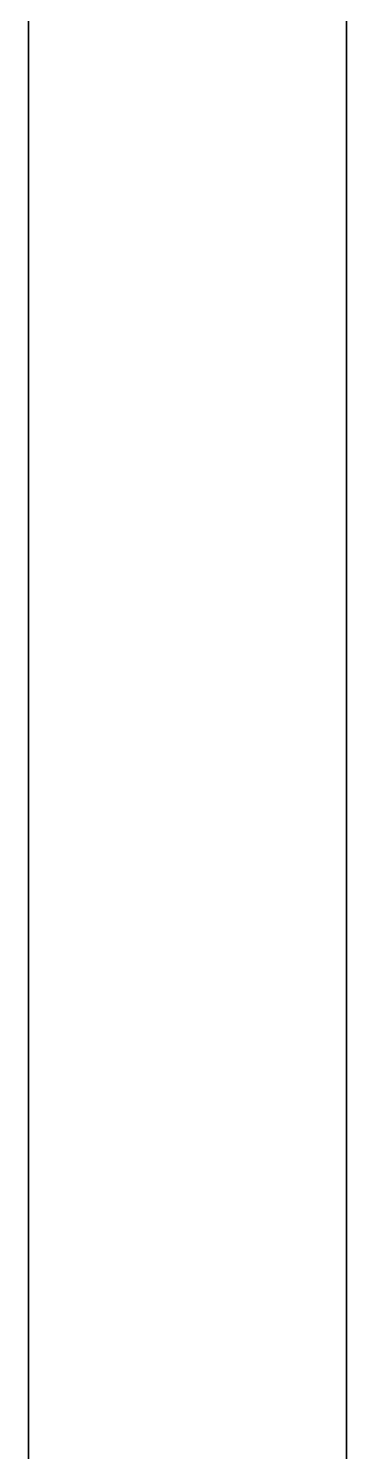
# Model space of a CAD drawing. Extents: x 0 to 2378, y 0 to 1682.
# Drawn here: x 619 to 654, y 503.5 to 660.2 of the extents above; entities that cross this region are included whole.
import ezdxf

# ---------------------------------------------------------------- set-up
doc = ezdxf.new("R2010")
doc.units = 0
doc.layers.add('VISIBLE', color=7, linetype='CONTINUOUS')

msp = doc.modelspace()

# ---------------------------------------------------------------- linework, layer by layer
at = {"layer": 'VISIBLE'}
for p, q in [((619.0438, 586.2321), (619.0438, 670.7526)), ((654.0438, 670.7526), (654.0438, 586.2321)), ((619.0438, 667.1634), (619.0438, 581.4417)), ((619.0438, 666.345), (619.0438, 586.2321)), ((654.0438, 581.4417), (654.0438, 667.1634)), ((654.0438, 586.2321), (654.0438, 666.345)), ((619.0438, 581.4417), (619.0438, 662.7593)), ((619.0438, 658.2631), (619.0438, 662.1931)), ((619.0438, 658.4831), (619.0438, 662.0031)), ((654.0438, 662.7593), (654.0438, 581.4417)), ((654.0438, 662.1931), (654.0438, 658.2631)), ((654.0438, 661.9535), (654.0438, 658.4831)), ((619.0438, 658.4831), (619.0438, 653.7577)), ((619.0438, 655.0031), (619.0438, 658.4831)), ((619.0438, 654.3731), (619.0438, 658.2631)), ((654.0438, 653.7577), (654.0438, 658.4831)), ((654.0438, 658.4831), (654.0438, 658.434)), ((654.0438, 658.434), (654.0438, 655.0031)), ((654.0438, 658.2631), (654.0438, 654.3731)), ((619.0438, 655.0031), (619.0438, 654.2646)), ((619.0438, 651.6231), (619.0438, 655.0031)), ((654.0438, 654.2646), (654.0438, 655.0031)), ((654.0438, 655.0031), (654.0438, 654.9554)), ((619.0438, 650.6031), (619.0438, 654.3731)), ((654.0438, 654.9554), (654.0438, 651.6231)), ((654.0438, 654.3731), (654.0438, 650.6031)), ((619.0438, 651.6231), (619.0438, 647.4594)), ((619.0438, 648.4131), (619.0438, 651.6231)), ((619.0438, 649.5015), (619.0438, 650.6031)), ((654.0438, 647.4594), (654.0438, 651.6231)), ((654.0438, 651.6231), (654.0438, 651.5778)), ((654.0438, 651.5778), (654.0438, 648.4131)), ((654.0438, 650.6031), (654.0438, 649.5015)), ((619.0438, 647.4129), (619.0438, 649.5015)), ((619.0438, 649.5015), (619.0438, 647.6218)), ((654.0438, 649.5015), (654.0438, 647.4129)), ((654.0438, 647.6218), (654.0438, 649.5015)), ((619.0438, 648.4131), (619.0438, 647.74)), ((619.0438, 647.74), (619.0438, 646.1835)), ((619.0438, 645.4231), (619.0438, 647.74)), ((619.0438, 647.6218), (619.0438, 647.4129)), ((619.0438, 647.0131), (619.0438, 647.4129)), ((654.0438, 647.74), (654.0438, 648.4131)), ((654.0438, 648.4131), (654.0438, 648.3709)), ((654.0438, 648.3709), (654.0438, 647.74)), ((654.0438, 646.1835), (654.0438, 647.74)), ((654.0438, 647.74), (654.0438, 645.4231)), ((654.0438, 647.4129), (654.0438, 647.6218)), ((654.0438, 647.4129), (654.0438, 647.0131)), ((619.0438, 644.0556), (619.0438, 647.0131)), ((654.0438, 647.0131), (654.0438, 644.0556)), ((619.0438, 642.7231), (619.0438, 645.4231)), ((619.0438, 643.6731), (619.0438, 644.0556)), ((654.0438, 645.4231), (654.0438, 645.385)), ((654.0438, 645.385), (654.0438, 642.7231)), ((654.0438, 644.0556), (654.0438, 643.6731)), ((619.0438, 642.4031), (619.0438, 643.6731)), ((619.0438, 640.3531), (619.0438, 642.7231)), ((654.0438, 643.6731), (654.0438, 642.4031)), ((654.0438, 642.7231), (654.0438, 642.6897)), ((654.0438, 642.6897), (654.0438, 640.3531)), ((619.0438, 640.6531), (619.0438, 642.4031)), ((654.0438, 642.4031), (654.0438, 640.6531)), ((619.0438, 638.0031), (619.0438, 640.6531)), ((619.0438, 638.3731), (619.0438, 640.3531)), ((654.0438, 640.6531), (654.0438, 638.0031)), ((654.0438, 640.3531), (654.0438, 640.3252)), ((654.0438, 640.3252), (654.0438, 638.3731)), ((619.0438, 636.8031), (619.0438, 638.3731)), ((619.0438, 636.0496), (619.0438, 638.0031)), ((654.0438, 638.3731), (654.0438, 638.3509)), ((654.0438, 638.3509), (654.0438, 636.8031)), ((654.0438, 638.0031), (654.0438, 636.0496)), ((619.0438, 635.6731), (619.0438, 636.8031)), ((654.0438, 636.8031), (654.0438, 636.7871)), ((654.0438, 636.7871), (654.0438, 635.6731)), ((619.0438, 635.7831), (619.0438, 636.0496)), ((619.0438, 634.2716), (619.0438, 635.7831)), ((619.0438, 635.0231), (619.0438, 635.6731)), ((619.0438, 635.0231), (619.0438, 632.2548)), ((619.0438, 632.6323), (619.0438, 635.0231)), ((654.0438, 636.0496), (654.0438, 635.7831)), ((654.0438, 635.7831), (654.0438, 634.2716)), ((654.0438, 635.6731), (654.0438, 635.6639)), ((654.0438, 635.6639), (654.0438, 635.0231)), ((654.0438, 632.2548), (654.0438, 635.0231)), ((654.0438, 635.0231), (654.0438, 634.8204)), ((654.0438, 634.8204), (654.0438, 632.6323)), ((619.0438, 634.0331), (619.0438, 634.2716)), ((619.0438, 632.9364), (619.0438, 634.0331)), ((654.0438, 634.2716), (654.0438, 634.0331)), ((654.0438, 634.0331), (654.0438, 632.9364)), ((619.0438, 632.7731), (619.0438, 632.9364)), ((619.0438, 632.1238), (619.0438, 632.7731)), ((619.0438, 632.6222), (619.0438, 632.6323)), ((619.0438, 632.2548), (619.0438, 632.6222)), ((619.0438, 632.2548), (619.0438, 626.9886)), ((619.0438, 627.3425), (619.0438, 632.2548)), ((619.0438, 632.0431), (619.0438, 632.1238)), ((619.0438, 631.5559), (619.0438, 632.0431)), ((619.0438, 630.6529), (619.0438, 631.5559)), ((654.0438, 632.9364), (654.0438, 632.7731)), ((654.0438, 632.7731), (654.0438, 632.1238)), ((654.0438, 632.6323), (654.0438, 632.6222)), ((654.0438, 632.6222), (654.0438, 632.2548)), ((654.0438, 626.9886), (654.0438, 632.2548)), ((654.0438, 632.2548), (654.0438, 627.3425)), ((654.0438, 632.1238), (654.0438, 632.0431)), ((654.0438, 632.0431), (654.0438, 631.5559)), ((654.0438, 631.5559), (654.0438, 630.6529)), ((619.0438, 629.1782), (619.0438, 630.6529)), ((619.0438, 630.6529), (619.0438, 629.5456)), ((654.0438, 630.6529), (654.0438, 629.1782)), ((654.0438, 629.5456), (654.0438, 630.6529)), ((619.0438, 629.5456), (619.0438, 629.1782)), ((619.0438, 623.8582), (619.0438, 629.1782)), ((619.0438, 629.1782), (619.0438, 624.2118)), ((654.0438, 629.1782), (654.0438, 629.5456)), ((654.0438, 629.1782), (654.0438, 623.8582)), ((654.0438, 624.2118), (654.0438, 629.1782)), ((619.0438, 626.9886), (619.0438, 627.3425)), ((619.0438, 626.9886), (619.0438, 624.8219)), ((619.0438, 621.4879), (619.0438, 626.9886)), ((654.0438, 627.3425), (654.0438, 626.9886)), ((654.0438, 624.8219), (654.0438, 626.9886)), ((654.0438, 626.9886), (654.0438, 621.4879)), ((619.0438, 624.8219), (619.0438, 621.8682)), ((619.0438, 624.2118), (619.0438, 623.8582)), ((619.0438, 617.7583), (619.0438, 623.8582)), ((619.0438, 623.8582), (619.0438, 618.2963)), ((654.0438, 621.8682), (654.0438, 624.8219)), ((654.0438, 623.8582), (654.0438, 624.2118)), ((654.0438, 623.8582), (654.0438, 617.7583)), ((654.0438, 618.2963), (654.0438, 623.8582)), ((619.0438, 621.8682), (619.0438, 620.9512)), ((619.0438, 620.9512), (619.0438, 621.4879)), ((619.0438, 620.9512), (619.0438, 620.8111)), ((619.0438, 620.6331), (619.0438, 620.9512)), ((619.0438, 620.8111), (619.0438, 620.7768)), ((619.0438, 620.7768), (619.0438, 620.7447)), ((619.0438, 620.7447), (619.0438, 620.7162)), ((619.0438, 620.7162), (619.0438, 620.6922)), ((619.0438, 620.6922), (619.0438, 620.6729)), ((619.0438, 620.6729), (619.0438, 620.6585)), ((619.0438, 620.6585), (619.0438, 620.6485)), ((619.0438, 620.6485), (619.0438, 620.6425)), ((619.0438, 620.6425), (619.0438, 620.6399)), ((619.0438, 620.6399), (619.0438, 620.6331)), ((619.0438, 620.6331), (619.0438, 620.0056)), ((619.0438, 619.9031), (619.0438, 620.6331)), ((654.0438, 620.9512), (654.0438, 621.8682)), ((654.0438, 621.4879), (654.0438, 620.9512)), ((654.0438, 620.8111), (654.0438, 620.9512)), ((654.0438, 620.9512), (654.0438, 620.6331)), ((654.0438, 620.7768), (654.0438, 620.8111)), ((654.0438, 620.7447), (654.0438, 620.7768)), ((654.0438, 620.7162), (654.0438, 620.7447)), ((654.0438, 620.6922), (654.0438, 620.7162)), ((654.0438, 620.6729), (654.0438, 620.6922)), ((654.0438, 620.6585), (654.0438, 620.6729)), ((654.0438, 620.6485), (654.0438, 620.6585)), ((654.0438, 620.6425), (654.0438, 620.6485)), ((654.0438, 620.6399), (654.0438, 620.6425)), ((654.0438, 620.6331), (654.0438, 620.6399)), ((654.0438, 620.0056), (654.0438, 620.6331)), ((654.0438, 620.6331), (654.0438, 620.6228)), ((654.0438, 620.6228), (654.0438, 619.9031)), ((619.0438, 620.0056), (619.0438, 620.0054)), ((619.0438, 620.0054), (619.0438, 619.9031)), ((619.0438, 619.9031), (619.0438, 619.0043)), ((619.0438, 618.6731), (619.0438, 619.9031)), ((619.0438, 619.0043), (619.0438, 618.6731)), ((654.0438, 620.0054), (654.0438, 620.0056)), ((654.0438, 619.9031), (654.0438, 620.0054)), ((654.0438, 619.0043), (654.0438, 619.9031)), ((654.0438, 619.9031), (654.0438, 619.8857)), ((654.0438, 619.8857), (654.0438, 618.6731)), ((654.0438, 618.6731), (654.0438, 619.0043)), ((619.0438, 618.6731), (619.0438, 617.6574)), ((619.0438, 616.963), (619.0438, 618.6731)), ((619.0438, 618.2963), (619.0438, 617.7583)), ((619.0438, 617.6531), (619.0438, 617.7583)), ((619.0438, 617.6574), (619.0438, 616.963)), ((619.0438, 617.0031), (619.0438, 617.6531)), ((654.0438, 617.6574), (654.0438, 618.6731)), ((654.0438, 618.6731), (654.0438, 618.649)), ((654.0438, 618.649), (654.0438, 616.963)), ((654.0438, 617.7583), (654.0438, 618.2963)), ((654.0438, 617.7583), (654.0438, 617.6531)), ((654.0438, 616.963), (654.0438, 617.6574)), ((654.0438, 617.6531), (654.0438, 617.0031)), ((619.0438, 615.8931), (619.0438, 617.0031)), ((619.0438, 616.963), (619.0438, 616.0255)), ((619.0438, 616.1258), (619.0438, 616.963)), ((619.0438, 614.9278), (619.0438, 616.1258)), ((619.0438, 616.0255), (619.0438, 614.7931)), ((619.0438, 614.353), (619.0438, 615.8931)), ((654.0438, 617.0031), (654.0438, 615.8931)), ((654.0438, 616.0255), (654.0438, 616.963)), ((654.0438, 616.963), (654.0438, 616.9325)), ((654.0438, 616.9325), (654.0438, 616.1258)), ((654.0438, 616.1258), (654.0438, 614.9278)), ((654.0438, 614.7931), (654.0438, 616.0255)), ((654.0438, 615.8931), (654.0438, 614.353)), ((619.0438, 614.7931), (619.0438, 614.9278)), ((619.0438, 614.7931), (619.0438, 614.1716)), ((619.0438, 612.3282), (619.0438, 614.7931)), ((619.0438, 612.3931), (619.0438, 614.353)), ((654.0438, 614.9278), (654.0438, 614.7931)), ((654.0438, 614.1716), (654.0438, 614.7931)), ((654.0438, 614.7931), (654.0438, 614.7566)), ((654.0438, 614.7566), (654.0438, 612.3282)), ((654.0438, 614.353), (654.0438, 612.3931)), ((619.0438, 614.1716), (619.0438, 612.228)), ((654.0438, 612.228), (654.0438, 614.1716)), ((619.0438, 610.0631), (619.0438, 612.3931)), ((619.0438, 612.2031), (619.0438, 612.3282)), ((619.0438, 612.228), (619.0438, 612.2031)), ((619.0438, 612.2031), (619.0438, 610.1471)), ((619.0438, 609.4714), (619.0438, 612.2031)), ((654.0438, 612.3931), (654.0438, 610.0631)), ((654.0438, 612.3282), (654.0438, 612.2031)), ((654.0438, 612.2031), (654.0438, 612.228)), ((654.0438, 610.1471), (654.0438, 612.2031)), ((654.0438, 612.2031), (654.0438, 612.1614)), ((654.0438, 612.1614), (654.0438, 609.4714)), ((619.0438, 610.1471), (619.0438, 610.1461)), ((619.0438, 610.1461), (619.0438, 609.2431)), ((619.0438, 607.4031), (619.0438, 610.0631)), ((654.0438, 610.1461), (654.0438, 610.1471)), ((654.0438, 609.2431), (654.0438, 610.1461)), ((654.0438, 610.0631), (654.0438, 607.4031)), ((619.0438, 609.2431), (619.0438, 609.4714)), ((619.0438, 609.2431), (619.0438, 608.331)), ((619.0438, 606.0741), (619.0438, 609.2431)), ((619.0438, 608.331), (619.0438, 606.9584)), ((654.0438, 609.4714), (654.0438, 609.2431)), ((654.0438, 608.331), (654.0438, 609.2431)), ((654.0438, 609.2431), (654.0438, 609.1969)), ((654.0438, 609.1969), (654.0438, 606.0741)), ((654.0438, 606.9584), (654.0438, 608.331)), ((619.0438, 604.4531), (619.0438, 607.4031)), ((619.0438, 606.9584), (619.0438, 606.357)), ((654.0438, 607.4031), (654.0438, 604.4531)), ((654.0438, 606.357), (654.0438, 606.9584)), ((619.0438, 606.357), (619.0438, 605.963)), ((619.0438, 605.963), (619.0438, 606.0741)), ((619.0438, 605.963), (619.0438, 602.5007)), ((619.0438, 602.6253), (619.0438, 605.963)), ((654.0438, 605.963), (654.0438, 606.357)), ((654.0438, 606.0741), (654.0438, 605.963)), ((654.0438, 602.5007), (654.0438, 605.963)), ((654.0438, 605.963), (654.0438, 605.9132)), ((654.0438, 605.9132), (654.0438, 602.6253)), ((619.0438, 601.263), (619.0438, 604.4531)), ((654.0438, 604.4531), (654.0438, 601.263)), ((619.0438, 602.4231), (619.0438, 602.6253)), ((619.0438, 602.5007), (619.0438, 602.4231)), ((619.0438, 602.4231), (619.0438, 598.6731)), ((619.0438, 598.9428), (619.0438, 602.4231)), ((654.0438, 602.6253), (654.0438, 602.4231)), ((654.0438, 602.4231), (654.0438, 602.5007)), ((654.0438, 598.6731), (654.0438, 602.4231)), ((654.0438, 602.4231), (654.0438, 602.3702)), ((654.0438, 602.3702), (654.0438, 598.9428)), ((619.0438, 597.8931), (619.0438, 601.263)), ((654.0438, 601.263), (654.0438, 597.8931)), ((619.0438, 598.6731), (619.0438, 598.9428)), ((619.0438, 598.6731), (619.0438, 594.793)), ((619.0438, 594.9966), (619.0438, 598.6731)), ((654.0438, 598.9428), (654.0438, 598.6731)), ((654.0438, 594.793), (654.0438, 598.6731)), ((654.0438, 598.6731), (654.0438, 598.6184)), ((654.0438, 598.6184), (654.0438, 594.9966)), ((619.0438, 594.3931), (619.0438, 597.8931)), ((654.0438, 597.8931), (654.0438, 594.3931)), ((619.0438, 594.793), (619.0438, 594.9966)), ((619.0438, 594.793), (619.0438, 590.8431)), ((619.0438, 591.0827), (619.0438, 594.793)), ((619.0438, 590.8431), (619.0438, 594.3931)), ((654.0438, 594.9966), (654.0438, 594.793)), ((654.0438, 590.8431), (654.0438, 594.793)), ((654.0438, 594.793), (654.0438, 594.7374)), ((654.0438, 594.7374), (654.0438, 591.0827)), ((654.0438, 594.3931), (654.0438, 590.8431)), ((619.0438, 590.8431), (619.0438, 591.0827)), ((619.0438, 587.293), (619.0438, 590.8431)), ((619.0438, 590.8431), (619.0438, 586.8931)), ((619.0438, 587.0741), (619.0438, 590.8431)), ((654.0438, 591.0827), (654.0438, 590.8431)), ((654.0438, 590.8431), (654.0438, 587.293)), ((654.0438, 586.8931), (654.0438, 590.8431)), ((654.0438, 590.8431), (654.0438, 590.7874)), ((654.0438, 590.7874), (654.0438, 587.0741)), ((619.0438, 583.793), (619.0438, 587.293)), ((619.0438, 586.8931), (619.0438, 587.0741)), ((619.0438, 586.8931), (619.0438, 585.4184)), ((619.0438, 583.2026), (619.0438, 586.8931)), ((619.0438, 576.8148), (619.0438, 586.2321)), ((619.0438, 586.2321), (619.0438, 581.7516)), ((654.0438, 587.293), (654.0438, 583.793)), ((654.0438, 587.0741), (654.0438, 586.8931)), ((654.0438, 585.4184), (654.0438, 586.8931)), ((654.0438, 586.8931), (654.0438, 586.8384)), ((654.0438, 586.8384), (654.0438, 583.2026)), ((654.0438, 586.2321), (654.0438, 576.8148)), ((654.0438, 581.7516), (654.0438, 586.2321)), ((619.0438, 585.4184), (619.0438, 583.013)), ((654.0438, 583.013), (654.0438, 585.4184)), ((619.0438, 580.4231), (619.0438, 583.793)), ((619.0438, 583.013), (619.0438, 583.2026)), ((619.0438, 583.013), (619.0438, 580.9928)), ((619.0438, 579.5146), (619.0438, 583.013)), ((654.0438, 583.793), (654.0438, 580.4231)), ((654.0438, 583.2026), (654.0438, 583.013)), ((654.0438, 580.9928), (654.0438, 583.013)), ((654.0438, 583.013), (654.0438, 582.9602)), ((654.0438, 582.9602), (654.0438, 579.5146)), ((619.0438, 581.7516), (619.0438, 576.8148)), ((619.0438, 581.4417), (619.0438, 574.848)), ((619.0438, 576.9776), (619.0438, 581.4417)), ((654.0438, 576.8148), (654.0438, 581.7516)), ((654.0438, 574.848), (654.0438, 581.4417)), ((654.0438, 581.4417), (654.0438, 576.9776)), ((619.0438, 580.9928), (619.0438, 580.6552)), ((619.0438, 580.6552), (619.0438, 579.263)), ((619.0438, 577.2331), (619.0438, 580.4231)), ((654.0438, 580.6552), (654.0438, 580.9928)), ((654.0438, 579.263), (654.0438, 580.6552)), ((654.0438, 580.4231), (654.0438, 577.2331)), ((619.0438, 579.263), (619.0438, 579.5146)), ((619.0438, 579.263), (619.0438, 577.716)), ((619.0438, 575.8799), (619.0438, 579.263)), ((654.0438, 579.5146), (654.0438, 579.263)), ((654.0438, 577.716), (654.0438, 579.263)), ((654.0438, 579.263), (654.0438, 579.2132)), ((654.0438, 579.2132), (654.0438, 575.8799)), ((619.0438, 577.716), (619.0438, 577.4682)), ((619.0438, 577.4682), (619.0438, 577.0961)), ((619.0438, 574.8161), (619.0438, 577.2331)), ((619.0438, 577.0961), (619.0438, 576.5823)), ((619.0438, 574.848), (619.0438, 576.9776)), ((619.0438, 564.7801), (619.0438, 576.8148)), ((619.0438, 576.8148), (619.0438, 572.9687)), ((654.0438, 577.4682), (654.0438, 577.716)), ((654.0438, 577.0961), (654.0438, 577.4682)), ((654.0438, 577.2331), (654.0438, 574.8161)), ((654.0438, 576.5823), (654.0438, 577.0961)), ((654.0438, 576.9776), (654.0438, 574.848)), ((654.0438, 576.8148), (654.0438, 564.7801)), ((654.0438, 572.9687), (654.0438, 576.8148)), ((619.0438, 576.5823), (619.0438, 575.8965)), ((619.0438, 575.8965), (619.0438, 575.893)), ((619.0438, 575.893), (619.0438, 575.723)), ((619.0438, 575.723), (619.0438, 575.8799)), ((619.0438, 575.723), (619.0438, 575.3506)), ((619.0438, 572.633), (619.0438, 575.723)), ((619.0438, 575.3506), (619.0438, 574.7433)), ((654.0438, 575.8965), (654.0438, 576.5823)), ((654.0438, 575.893), (654.0438, 575.8965)), ((654.0438, 575.723), (654.0438, 575.893)), ((654.0438, 575.8799), (654.0438, 575.723)), ((654.0438, 575.3506), (654.0438, 575.723)), ((654.0438, 575.723), (654.0438, 575.6769)), ((654.0438, 575.6769), (654.0438, 572.633)), ((654.0438, 574.7433), (654.0438, 575.3506)), ((619.0438, 574.848), (619.0438, 562.1902)), ((619.0438, 570.9889), (619.0438, 574.848)), ((619.0438, 574.2831), (619.0438, 574.8161)), ((619.0438, 574.7433), (619.0438, 574.0026)), ((619.0438, 571.623), (619.0438, 574.2831)), ((619.0438, 574.0026), (619.0438, 573.1223)), ((654.0438, 562.1902), (654.0438, 574.848)), ((654.0438, 574.848), (654.0438, 570.9889)), ((654.0438, 574.8161), (654.0438, 574.2831)), ((654.0438, 574.0026), (654.0438, 574.7433)), ((654.0438, 574.2831), (654.0438, 571.623)), ((654.0438, 573.1223), (654.0438, 574.0026)), ((619.0438, 573.1223), (619.0438, 573.0174)), ((619.0438, 573.0174), (619.0438, 572.443)), ((619.0438, 572.9687), (619.0438, 564.7801)), ((619.0438, 572.443), (619.0438, 572.633)), ((619.0438, 572.443), (619.0438, 572.2808)), ((619.0438, 571.7421), (619.0438, 572.443)), ((619.0438, 572.2808), (619.0438, 571.7421)), ((654.0438, 573.0174), (654.0438, 573.1223)), ((654.0438, 572.443), (654.0438, 573.0174)), ((654.0438, 564.7801), (654.0438, 572.9687)), ((654.0438, 572.633), (654.0438, 572.443)), ((654.0438, 572.2808), (654.0438, 572.443)), ((654.0438, 572.443), (654.0438, 572.4014)), ((654.0438, 572.4014), (654.0438, 571.7421)), ((654.0438, 571.7421), (654.0438, 572.2808)), ((619.0438, 571.7421), (619.0438, 571.7126)), ((619.0438, 569.6781), (619.0438, 571.7421)), ((619.0438, 571.7126), (619.0438, 570.4584)), ((619.0438, 569.293), (619.0438, 571.623)), ((619.0438, 571.623), (619.0438, 571.4594)), ((619.0438, 571.4594), (619.0438, 569.293)), ((619.0438, 562.1902), (619.0438, 570.9889)), ((619.0438, 570.4584), (619.0438, 569.4831)), ((654.0438, 571.7126), (654.0438, 571.7421)), ((654.0438, 571.7421), (654.0438, 569.6781)), ((654.0438, 570.4584), (654.0438, 571.7126)), ((654.0438, 571.623), (654.0438, 569.293)), ((654.0438, 571.4594), (654.0438, 571.623)), ((654.0438, 569.293), (654.0438, 571.4594)), ((654.0438, 570.9889), (654.0438, 562.1902)), ((654.0438, 569.4831), (654.0438, 570.4584)), ((619.0438, 569.4831), (619.0438, 569.6781)), ((619.0438, 569.4831), (619.0438, 568.8115)), ((619.0438, 568.603), (619.0438, 569.4831)), ((619.0438, 567.333), (619.0438, 569.293)), ((619.0438, 568.8115), (619.0438, 566.9817)), ((654.0438, 569.6781), (654.0438, 569.4831)), ((654.0438, 568.8115), (654.0438, 569.4831)), ((654.0438, 569.4831), (654.0438, 569.4466)), ((654.0438, 569.4466), (654.0438, 568.603)), ((654.0438, 569.293), (654.0438, 567.333)), ((654.0438, 566.9817), (654.0438, 568.8115)), ((619.0438, 566.8931), (619.0438, 568.603)), ((619.0438, 565.793), (619.0438, 567.333)), ((654.0438, 568.603), (654.0438, 566.8931)), ((654.0438, 567.333), (654.0438, 565.793)), ((619.0438, 566.9817), (619.0438, 566.8931)), ((619.0438, 566.8931), (619.0438, 565.332)), ((619.0438, 564.723), (619.0438, 566.8931)), ((619.0438, 564.683), (619.0438, 565.793)), ((654.0438, 566.8931), (654.0438, 566.9817)), ((654.0438, 565.332), (654.0438, 566.8931)), ((654.0438, 566.8931), (654.0438, 566.8625)), ((654.0438, 566.8625), (654.0438, 564.723)), ((654.0438, 565.793), (654.0438, 564.683)), ((619.0438, 565.332), (619.0438, 564.723)), ((619.0438, 550.3807), (619.0438, 564.7801)), ((619.0438, 564.7801), (619.0438, 560.8396)), ((619.0438, 564.723), (619.0438, 563.8277)), ((619.0438, 563.013), (619.0438, 564.723)), ((619.0438, 564.0331), (619.0438, 564.683)), ((654.0438, 564.723), (654.0438, 565.332)), ((654.0438, 564.7801), (654.0438, 550.3807)), ((654.0438, 560.8396), (654.0438, 564.7801)), ((654.0438, 563.8277), (654.0438, 564.723)), ((654.0438, 564.723), (654.0438, 564.699)), ((654.0438, 564.699), (654.0438, 563.013)), ((654.0438, 564.683), (654.0438, 564.0331)), ((619.0438, 560.047), (619.0438, 564.0331)), ((619.0438, 563.8277), (619.0438, 563.013)), ((619.0438, 563.013), (619.0438, 562.5633)), ((619.0438, 561.8502), (619.0438, 563.013)), ((619.0438, 562.5633), (619.0438, 561.7831)), ((654.0438, 564.0331), (654.0438, 560.047)), ((654.0438, 563.013), (654.0438, 563.8277)), ((654.0438, 562.5633), (654.0438, 563.013)), ((654.0438, 563.013), (654.0438, 562.9957)), ((654.0438, 562.9957), (654.0438, 561.8502)), ((654.0438, 561.7831), (654.0438, 562.5633)), ((619.0438, 562.1902), (619.0438, 547.0043)), ((619.0438, 558.2507), (619.0438, 562.1902)), ((619.0438, 561.7831), (619.0438, 561.8502)), ((619.0438, 561.7831), (619.0438, 561.6208)), ((619.0438, 561.1144), (619.0438, 561.7831)), ((619.0438, 561.6208), (619.0438, 561.0531)), ((619.0438, 561.0531), (619.0438, 561.1144)), ((619.0438, 561.0531), (619.0438, 557.1269)), ((619.0438, 560.5182), (619.0438, 561.0531)), ((654.0438, 547.0043), (654.0438, 562.1902)), ((654.0438, 562.1902), (654.0438, 558.2507)), ((654.0438, 561.8502), (654.0438, 561.7831)), ((654.0438, 561.6208), (654.0438, 561.7831)), ((654.0438, 561.7831), (654.0438, 561.7728)), ((654.0438, 561.7728), (654.0438, 561.1144)), ((654.0438, 561.0531), (654.0438, 561.6208)), ((654.0438, 561.1144), (654.0438, 561.0531)), ((654.0438, 557.1269), (654.0438, 561.0531)), ((654.0438, 561.0531), (654.0438, 560.8504)), ((619.0438, 560.8396), (619.0438, 550.3807)), ((619.0438, 559.5805), (619.0438, 560.5182)), ((619.0438, 553.8537), (619.0438, 560.047)), ((619.0438, 560.047), (619.0438, 559.7231)), ((619.0438, 559.7231), (619.0438, 553.8537)), ((619.0438, 557.1269), (619.0438, 559.5805)), ((654.0438, 560.8504), (654.0438, 560.5182)), ((654.0438, 550.3807), (654.0438, 560.8396)), ((654.0438, 560.5182), (654.0438, 559.5805)), ((654.0438, 560.047), (654.0438, 553.8537)), ((654.0438, 559.7231), (654.0438, 560.047)), ((654.0438, 553.8537), (654.0438, 559.7231)), ((654.0438, 559.5805), (654.0438, 557.1269)), ((619.0438, 547.0043), (619.0438, 558.2507)), ((654.0438, 558.2507), (654.0438, 547.0043)), ((619.0438, 557.1269), (619.0438, 556.5824)), ((619.0438, 556.8033), (619.0438, 557.1269)), ((619.0438, 550.8851), (619.0438, 556.8033)), ((619.0438, 556.5824), (619.0438, 556.5324)), ((619.0438, 556.5324), (619.0438, 550.8851)), ((654.0438, 556.5824), (654.0438, 557.1269)), ((654.0438, 557.1269), (654.0438, 556.8033)), ((654.0438, 556.8033), (654.0438, 550.8851)), ((654.0438, 556.5324), (654.0438, 556.5824)), ((654.0438, 550.8851), (654.0438, 556.5324)), ((619.0438, 549.6431), (619.0438, 553.8537)), ((619.0438, 553.8537), (619.0438, 553.4988)), ((619.0438, 553.4988), (619.0438, 552.0479)), ((654.0438, 553.8537), (654.0438, 549.6431)), ((654.0438, 553.4988), (654.0438, 553.8537)), ((654.0438, 552.0479), (654.0438, 553.4988)), ((619.0438, 552.0479), (619.0438, 549.6431)), ((654.0438, 549.6431), (654.0438, 552.0479)), ((619.0438, 550.8851), (619.0438, 545.2447)), ((619.0438, 550.5303), (619.0438, 550.8851)), ((619.0438, 549.1774), (619.0438, 550.5303)), ((619.0438, 531.6212), (619.0438, 550.3807)), ((619.0438, 550.3807), (619.0438, 546.0436)), ((654.0438, 545.2447), (654.0438, 550.8851)), ((654.0438, 550.8851), (654.0438, 550.5303)), ((654.0438, 550.5303), (654.0438, 549.1774)), ((654.0438, 550.3807), (654.0438, 531.6212)), ((654.0438, 546.0436), (654.0438, 550.3807)), ((619.0438, 548.9531), (619.0438, 549.6431)), ((619.0438, 546.6631), (619.0438, 549.1774)), ((619.0438, 547.7831), (619.0438, 548.9531)), ((654.0438, 549.6431), (654.0438, 548.9531)), ((654.0438, 549.1774), (654.0438, 546.6631)), ((654.0438, 548.9531), (654.0438, 547.7831)), ((619.0438, 546.153), (619.0438, 547.7831)), ((619.0438, 547.0043), (619.0438, 527.1687)), ((619.0438, 542.6765), (619.0438, 547.0043)), ((654.0438, 547.7831), (654.0438, 546.153)), ((654.0438, 527.1687), (654.0438, 547.0043)), ((654.0438, 547.0043), (654.0438, 542.6765)), ((619.0438, 546.0531), (619.0438, 546.6631)), ((619.0438, 545.1768), (619.0438, 546.153)), ((619.0438, 545.0031), (619.0438, 546.0531)), ((619.0438, 546.0436), (619.0438, 531.6212)), ((654.0438, 546.6631), (654.0438, 546.6545)), ((654.0438, 546.6545), (654.0438, 546.0531)), ((654.0438, 546.153), (654.0438, 545.1768)), ((654.0438, 546.0531), (654.0438, 546.0383)), ((654.0438, 531.6212), (654.0438, 546.0436)), ((654.0438, 546.0383), (654.0438, 545.0031)), ((619.0438, 544.0931), (619.0438, 545.1768)), ((619.0438, 543.543), (619.0438, 545.0031)), ((619.0438, 544.0428), (619.0438, 544.0931)), ((619.0438, 541.6331), (619.0438, 544.0428)), ((654.0438, 545.1768), (654.0438, 544.0931)), ((654.0438, 545.0031), (654.0438, 544.9825)), ((654.0438, 544.9825), (654.0438, 543.543)), ((654.0438, 544.0931), (654.0438, 544.0428)), ((654.0438, 544.0428), (654.0438, 541.6331)), ((619.0438, 541.693), (619.0438, 543.543)), ((619.0438, 527.1687), (619.0438, 542.6765)), ((654.0438, 543.543), (654.0438, 543.517)), ((654.0438, 543.517), (654.0438, 541.693)), ((654.0438, 542.6765), (654.0438, 527.1687)), ((619.0438, 541.693), (619.0438, 536.9524)), ((619.0438, 539.4931), (619.0438, 541.693)), ((619.0438, 541.5314), (619.0438, 541.6331)), ((619.0438, 540.6361), (619.0438, 541.5314)), ((619.0438, 538.8231), (619.0438, 540.6361)), ((654.0438, 536.9524), (654.0438, 541.693)), ((654.0438, 541.693), (654.0438, 541.6621)), ((654.0438, 541.6621), (654.0438, 539.4931)), ((654.0438, 541.6331), (654.0438, 541.5314)), ((654.0438, 541.5314), (654.0438, 540.6361)), ((654.0438, 540.6361), (654.0438, 538.8231)), ((619.0438, 539.4931), (619.0438, 536.5115)), ((619.0438, 536.9831), (619.0438, 539.4931)), ((654.0438, 536.5115), (654.0438, 539.4931)), ((654.0438, 539.4931), (654.0438, 539.4577)), ((654.0438, 539.4577), (654.0438, 536.9831)), ((619.0438, 535.7031), (619.0438, 538.8231)), ((619.0438, 538.8231), (619.0438, 536.1476)), ((654.0438, 538.8231), (654.0438, 535.7031)), ((654.0438, 536.1476), (654.0438, 538.8231)), ((619.0438, 536.9831), (619.0438, 536.5344)), ((619.0438, 535.9447), (619.0438, 536.9831)), ((619.0438, 536.5344), (619.0438, 536.5328)), ((619.0438, 536.5328), (619.0438, 535.9447)), ((619.0438, 536.1476), (619.0438, 535.7031)), ((619.0438, 535.9447), (619.0438, 534.564)), ((619.0438, 534.193), (619.0438, 535.9447)), ((654.0438, 536.5344), (654.0438, 536.9831)), ((654.0438, 536.9831), (654.0438, 536.9438)), ((654.0438, 536.9438), (654.0438, 535.9447)), ((654.0438, 536.5328), (654.0438, 536.5344)), ((654.0438, 535.9447), (654.0438, 536.5328)), ((654.0438, 535.7031), (654.0438, 536.1476)), ((654.0438, 534.564), (654.0438, 535.9447)), ((654.0438, 535.9447), (654.0438, 534.193)), ((619.0438, 535.4798), (619.0438, 535.7031)), ((619.0438, 532.3431), (619.0438, 535.4798)), ((654.0438, 535.7031), (654.0438, 535.4798)), ((654.0438, 535.4798), (654.0438, 532.3431)), ((619.0438, 534.193), (619.0438, 528.9958)), ((619.0438, 531.183), (619.0438, 534.193)), ((654.0438, 528.9958), (654.0438, 534.193)), ((654.0438, 534.193), (654.0438, 534.1507)), ((654.0438, 534.1507), (654.0438, 531.183)), ((619.0438, 530.3611), (619.0438, 532.3431)), ((619.0438, 505.7832), (619.0438, 531.6212)), ((619.0438, 531.6212), (619.0438, 526.3595)), ((619.0438, 531.183), (619.0438, 528.0031)), ((619.0438, 529.0907), (619.0438, 531.183)), ((654.0438, 532.3431), (654.0438, 530.3611)), ((654.0438, 531.6212), (654.0438, 505.7832)), ((654.0438, 526.3595), (654.0438, 531.6212)), ((654.0438, 528.0031), (654.0438, 531.183)), ((654.0438, 531.183), (654.0438, 531.1383)), ((619.0438, 528.7831), (619.0438, 530.3611)), ((654.0438, 531.1383), (654.0438, 529.0907)), ((654.0438, 530.3611), (654.0438, 528.7831)), ((619.0438, 528.0031), (619.0438, 529.0907)), ((619.0438, 525.0931), (619.0438, 528.7831)), ((619.0438, 528.7831), (619.0438, 527.5628)), ((654.0438, 529.0907), (654.0438, 528.0031)), ((654.0438, 528.7831), (654.0438, 525.0931)), ((654.0438, 527.5628), (654.0438, 528.7831)), ((619.0438, 528.0031), (619.0438, 527.6701)), ((619.0438, 524.7031), (619.0438, 527.6701)), ((619.0438, 527.5628), (619.0438, 525.0931)), ((619.0438, 527.1687), (619.0438, 499.7832)), ((619.0438, 521.9122), (619.0438, 527.1687)), ((654.0438, 527.6701), (654.0438, 528.0031)), ((654.0438, 528.0031), (654.0438, 527.9566)), ((654.0438, 527.9566), (654.0438, 527.6701)), ((654.0438, 527.6701), (654.0438, 524.7031)), ((654.0438, 525.0931), (654.0438, 527.5628)), ((654.0438, 499.7832), (654.0438, 527.1687)), ((654.0438, 527.1687), (654.0438, 521.9122)), ((619.0438, 526.3595), (619.0438, 505.7832)), ((619.0438, 521.3431), (619.0438, 525.0931)), ((654.0438, 505.7832), (654.0438, 526.3595)), ((654.0438, 525.0931), (654.0438, 521.3431)), ((619.0438, 521.3431), (619.0438, 524.7031)), ((654.0438, 524.7031), (654.0438, 524.6557)), ((654.0438, 524.6557), (654.0438, 521.3431)), ((619.0438, 499.7832), (619.0438, 521.9122)), ((654.0438, 521.9122), (654.0438, 499.7832)), ((619.0438, 517.5931), (619.0438, 521.3431)), ((619.0438, 517.9831), (619.0438, 521.3431)), ((654.0438, 521.3431), (654.0438, 517.5931)), ((654.0438, 521.3431), (654.0438, 521.2957)), ((654.0438, 521.2957), (654.0438, 517.9831)), ((619.0438, 517.9831), (619.0438, 514.683)), ((619.0438, 513.903), (619.0438, 517.5931)), ((619.0438, 517.5931), (619.0438, 514.7994)), ((654.0438, 514.683), (654.0438, 517.9831)), ((654.0438, 517.9831), (654.0438, 517.9366)), ((654.0438, 517.9366), (654.0438, 514.683)), ((654.0438, 517.5931), (654.0438, 513.903)), ((654.0438, 514.7994), (654.0438, 517.5931)), ((619.0438, 514.7994), (619.0438, 513.903)), ((619.0438, 514.683), (619.0438, 514.6616)), ((619.0438, 514.6616), (619.0438, 514.6459)), ((619.0438, 513.1188), (619.0438, 514.6616)), ((654.0438, 513.903), (654.0438, 514.7994)), ((654.0438, 514.6616), (654.0438, 514.683)), ((654.0438, 514.6459), (654.0438, 514.6616)), ((654.0438, 514.6616), (654.0438, 514.6383)), ((654.0438, 514.6383), (654.0438, 513.1188)), ((619.0438, 512.6192), (619.0438, 513.903)), ((619.0438, 511.5031), (619.0438, 513.1188)), ((619.0438, 510.3431), (619.0438, 512.6192)), ((654.0438, 513.903), (654.0438, 512.6192)), ((654.0438, 513.1188), (654.0438, 511.5031)), ((654.0438, 512.6192), (654.0438, 510.3431)), ((619.0438, 511.5031), (619.0438, 506.2444)), ((619.0438, 508.493), (619.0438, 511.5031)), ((654.0438, 506.2444), (654.0438, 511.5031)), ((654.0438, 511.5031), (654.0438, 511.4607)), ((654.0438, 511.4607), (654.0438, 508.493)), ((619.0438, 510.219), (619.0438, 510.3431)), ((619.0438, 506.9831), (619.0438, 510.219)), ((654.0438, 510.3431), (654.0438, 510.219)), ((654.0438, 510.219), (654.0438, 506.9831)), ((619.0438, 508.493), (619.0438, 506.2401)), ((654.0438, 506.2401), (654.0438, 508.493)), ((654.0438, 508.493), (654.0438, 508.4538)), ((654.0438, 508.4538), (654.0438, 506.2401)), ((619.0438, 506.907), (619.0438, 506.9831)), ((619.0438, 503.8631), (619.0438, 506.907)), ((619.0438, 506.907), (619.0438, 506.0838)), ((619.0438, 506.2401), (619.0438, 506.1517)), ((619.0438, 505.7031), (619.0438, 506.2401)), ((654.0438, 506.9831), (654.0438, 506.907)), ((654.0438, 506.907), (654.0438, 503.8631)), ((654.0438, 506.0838), (654.0438, 506.907)), ((654.0438, 506.1517), (654.0438, 506.2401)), ((654.0438, 506.2401), (654.0438, 505.7031)), ((619.0438, 506.0838), (619.0438, 503.8631)), ((619.0438, 460.8604), (619.0438, 505.7832)), ((619.0438, 505.7832), (619.0438, 498.7617)), ((619.0438, 503.1931), (619.0438, 505.7031)), ((654.0438, 503.8631), (654.0438, 506.0838)), ((654.0438, 505.7832), (654.0438, 460.8604)), ((654.0438, 498.7617), (654.0438, 505.7832)), ((654.0438, 505.7031), (654.0438, 505.6677)), ((654.0438, 505.6677), (654.0438, 503.1931)), ((619.0438, 501.5478), (619.0438, 503.8631)), ((654.0438, 503.8631), (654.0438, 501.5478))]:
    msp.add_line(p, q, dxfattribs=at)

doc.saveas('drawing.dxf')
